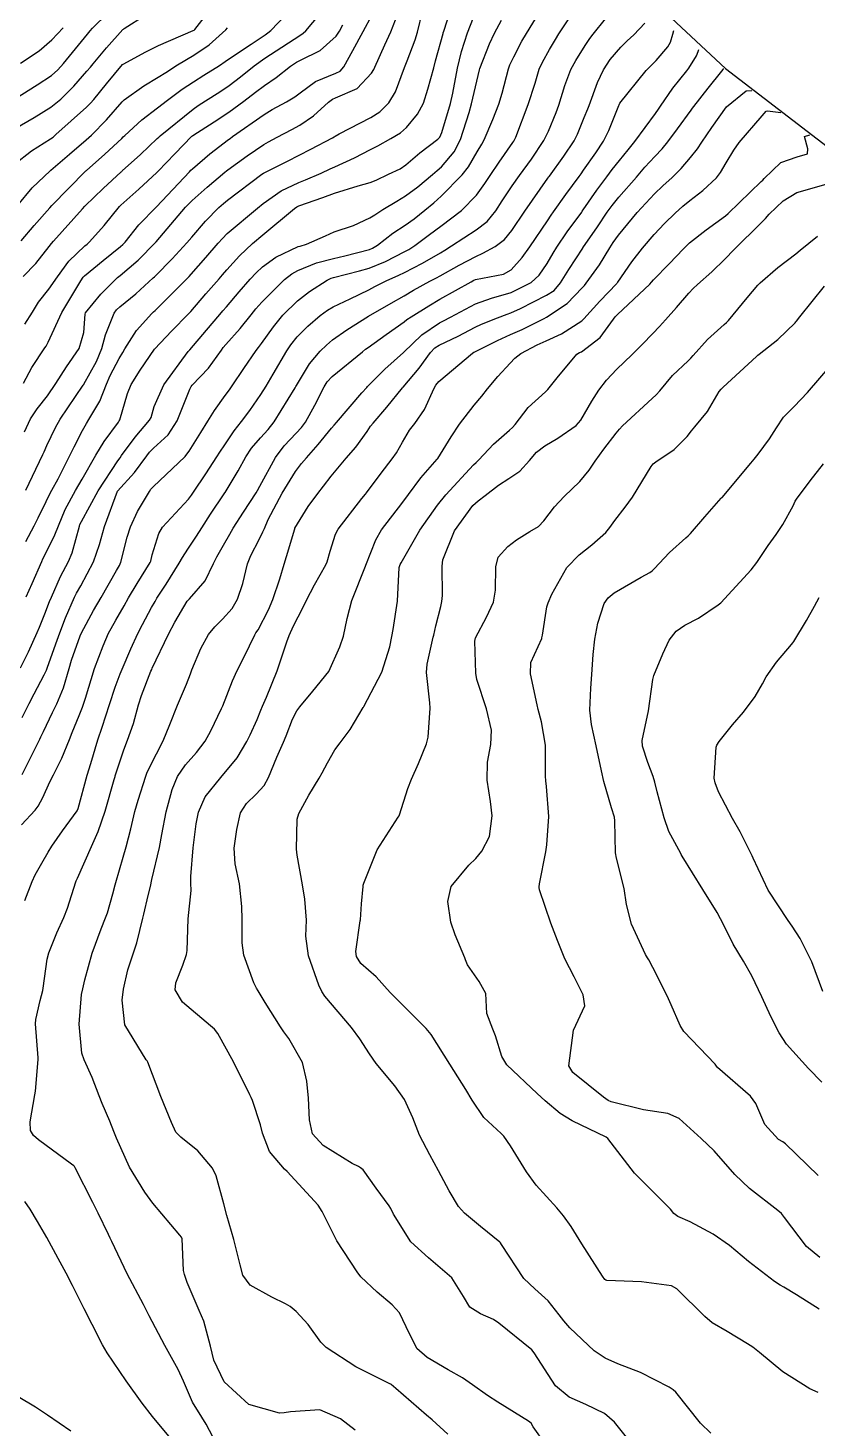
# Model space of a CAD drawing. Header units: metres. Extents: x 298520 to 308411, y 7433745 to 7450750.
# Drawn here: x 299963.8 to 300008.2, y 7449601.4 to 7449680.1 of the extents above; entities that cross this region are included whole.
import ezdxf

# ---------------------------------------------------------------- set-up
doc = ezdxf.new("R2010")
doc.units = ezdxf.units.M
doc.header["$LTSCALE"] = 10
for name, color, linetype in [('Area', 45, 'Continuous'), ('Curvas de Nivel 1m', 11, 'Continuous'), ('Curvas de Nivel 5m', 15, 'Continuous')]:
    doc.layers.add(name, color=color, linetype=linetype)

msp = doc.modelspace()

# ---------------------------------------------------------------- linework, layer by layer
at = {"layer": 'Area'}
msp.add_polyline3d([(299925.974, 7449725.657, 736.441), (299939.262, 7449718.545, 741.741), (299952.55, 7449712.565, 744.901), (299964.008, 7449706.735, 734.761), (299972.554, 7449702.674, 735.983), (299975.006, 7449700.899, 735.204), (299987.415, 7449691.889, 755.075), (299992.808, 7449687.361, 762.176), (300003.035, 7449677.791, 767.926), (300012.792, 7449670.324, 768.555)], dxfattribs=at)
at = {"layer": 'Curvas de Nivel 1m', "flags": 128}
for points, elevation in [([(299963.696, 7449651.215), (299964.156, 7449652.097), (299964.385, 7449652.537), (299964.836, 7449653.448), (299965.045, 7449653.884), (299965.147, 7449654.087), (299965.504, 7449654.735), (299966.179, 7449656.07), (299966.407, 7449656.53), (299966.884, 7449657.455), (299967.099, 7449657.849), (299967.238, 7449658.057), (299967.857, 7449659.097), (299968.226, 7449660.047), (299968.43, 7449660.535), (299968.935, 7449661.499), (299969.137, 7449661.841), (299969.261, 7449662.037), (299969.91, 7449663.069), (299970.768, 7449664.022), (299970.872, 7449664.113), (299970.965, 7449664.199), (299972.755, 7449665.993), (299972.868, 7449666.109), (299972.987, 7449666.238), (299973.809, 7449667.174), (299974.498, 7449667.975), (299974.741, 7449668.248), (299975.018, 7449668.516), (299976.713, 7449669.945), (299977.036, 7449670.207), (299978.057, 7449670.916), (299979.048, 7449671.393), (299979.426, 7449671.54), (299980.289, 7449671.908), (299980.803, 7449672.156), (299981.059, 7449672.275), (299982.171, 7449672.779), (299983.073, 7449673.236), (299983.486, 7449673.456), (299984.224, 7449673.859), (299984.751, 7449674.189), (299985.089, 7449674.479), (299985.716, 7449675.225), (299986.048, 7449675.841), (299986.305, 7449676.644), (299986.627, 7449677.835), (299986.735, 7449678.228), (299987.152, 7449679.774), (299987.162, 7449679.82), (299987.171, 7449679.848), (299987.818, 7449681.82)], 752), ([(299963.058, 7449672.416), (299964.005, 7449673.165), (299965.079, 7449673.845), (299965.222, 7449673.946), (299965.381, 7449674.086), (299967.099, 7449675.622), (299967.317, 7449675.841), (299967.508, 7449676.056), (299968.231, 7449676.934), (299969.133, 7449678.018), (299969.165, 7449678.04), (299970.431, 7449678.736), (299971.144, 7449679.1), (299973.091, 7449679.93), (299973.153, 7449679.96), (299973.17, 7449679.972), (299973.188, 7449679.99), (299974.056, 7449681.089)], 744), ([(299963.694, 7449654.101), (299964.067, 7449654.882), (299964.64, 7449656.092), (299964.713, 7449656.244), (299964.87, 7449656.595), (299965.355, 7449657.614), (299965.619, 7449658.079), (299966.912, 7449659.987), (299966.941, 7449660.032), (299966.955, 7449660.06), (299967.666, 7449661.319), (299967.954, 7449662.05), (299968.168, 7449662.83), (299968.65, 7449664.043), (299968.78, 7449664.226), (299968.967, 7449664.399), (299969.868, 7449665.137), (299970.852, 7449666.021), (299970.919, 7449666.086), (299970.985, 7449666.147), (299971.915, 7449667.09), (299972.739, 7449667.994), (299973.016, 7449668.322), (299973.791, 7449669.216), (299974.548, 7449669.975), (299974.804, 7449670.204), (299975.037, 7449670.388), (299976.969, 7449671.858), (299977.053, 7449671.922), (299977.084, 7449671.94), (299978.4, 7449672.59), (299979.068, 7449672.927), (299979.724, 7449673.262), (299980.927, 7449673.902), (299981.022, 7449673.962), (299981.084, 7449674.002), (299981.31, 7449674.121), (299983.095, 7449675.04), (299983.597, 7449675.366), (299984.098, 7449675.86), (299984.475, 7449676.494), (299984.982, 7449677.851), (299985.02, 7449677.956), (299985.129, 7449678.226), (299985.576, 7449679.416), (299985.707, 7449679.844), (299986, 7449681.006)], 751), ([(299963.71, 7449648.101), (299964.036, 7449648.842), (299964.582, 7449650.092), (299964.65, 7449650.236), (299964.799, 7449650.513), (299965.322, 7449651.578), (299965.519, 7449652.083), (299965.909, 7449653.003), (299966.482, 7449654.074), (299966.849, 7449654.704), (299967.622, 7449656.052), (299968.093, 7449656.829), (299968.891, 7449657.917), (299968.946, 7449657.985), (299968.976, 7449658.039), (299969.413, 7449659.529), (299969.619, 7449660.033), (299970.117, 7449660.837), (299970.933, 7449662.02), (299971.905, 7449663.05), (299972.818, 7449663.992), (299972.964, 7449664.146), (299973.821, 7449665.135), (299974.554, 7449665.974), (299974.756, 7449666.203), (299974.991, 7449666.476), (299975.705, 7449667.26), (299976.442, 7449667.956), (299977.018, 7449668.452), (299978.789, 7449669.922), (299978.929, 7449670.026), (299979.034, 7449670.073), (299980.399, 7449670.547), (299981.042, 7449670.781), (299982.372, 7449671.206), (299983.048, 7449671.394), (299983.387, 7449671.53), (299984.09, 7449671.86), (299984.744, 7449672.167), (299985.061, 7449672.386), (299985.856, 7449673.057), (299986.867, 7449673.832), (299986.973, 7449673.943), (299987.087, 7449674.208), (299987.565, 7449675.823), (299987.705, 7449676.418), (299987.973, 7449677.817), (299988.191, 7449678.76), (299988.523, 7449679.809), (299989.169, 7449681.439)], 753), ([(299963.086, 7449674.419), (299964.156, 7449675.036), (299965.098, 7449675.632), (299965.652, 7449676.082), (299966.384, 7449676.801), (299967.127, 7449677.643), (299967.316, 7449677.872), (299967.468, 7449678.057), (299968.232, 7449678.959), (299969.152, 7449679.989), (299969.178, 7449680.014), (299969.228, 7449680.039), (299970.396, 7449680.792)], 743), ([(299963.103, 7449676.11), (299964.33, 7449676.882), (299965.123, 7449677.41), (299965.486, 7449677.726), (299965.798, 7449678.08), (299967.15, 7449679.725), (299967.302, 7449679.908), (299967.443, 7449680.057), (299968.298, 7449680.912)], 742), ([(299963.382, 7449644.103), (299963.83, 7449645.001), (299964.318, 7449646.094), (299964.449, 7449646.392), (299964.759, 7449647.147), (299965.026, 7449647.831), (299965.129, 7449648.086), (299965.629, 7449649.237), (299966.081, 7449650.077), (299966.299, 7449650.576), (299966.701, 7449652.071), (299966.733, 7449652.161), (299966.826, 7449652.339), (299967.765, 7449654.056), (299968.86, 7449655.751), (299968.986, 7449655.915), (299969.077, 7449656.038), (299969.837, 7449657.072), (299970.642, 7449658.023), (299970.735, 7449658.181), (299970.901, 7449658.79), (299971.454, 7449660.012), (299972.825, 7449661.884), (299972.914, 7449661.99), (299973.844, 7449663.087), (299974.595, 7449663.974), (299974.765, 7449664.172), (299974.967, 7449664.405), (299975.693, 7449665.245), (299976.312, 7449665.957), (299976.635, 7449666.307), (299976.993, 7449666.648), (299977.753, 7449667.188), (299979.011, 7449667.789), (299979.113, 7449667.818), (299979.466, 7449667.915), (299980.539, 7449668.384), (299981.02, 7449668.607), (299982.114, 7449668.974), (299983.028, 7449669.395), (299983.321, 7449669.577), (299983.766, 7449669.863), (299984.558, 7449670.334), (299985.041, 7449670.636), (299985.737, 7449671.152), (299986.554, 7449671.835), (299986.826, 7449672.063), (299987.06, 7449672.279), (299987.774, 7449673.118), (299988.136, 7449673.814), (299988.622, 7449675.331), (299988.748, 7449675.805), (299989.119, 7449677.405), (299989.2, 7449677.721), (299989.225, 7449677.799), (299989.756, 7449679.181), (299990.042, 7449679.791), (299990.433, 7449680.515)], 754), ([(299963.422, 7449668.106), (299964.148, 7449668.972), (299965.032, 7449669.965), (299965.152, 7449670.088), (299967.053, 7449672.02), (299967.072, 7449672.04), (299967.095, 7449672.06), (299968.139, 7449672.978), (299969.08, 7449673.865), (299969.169, 7449673.951), (299969.261, 7449674.038), (299970.211, 7449674.91), (299971.099, 7449675.589), (299971.663, 7449676.012), (299972.482, 7449676.63), (299973.119, 7449677.056), (299973.693, 7449677.416), (299974.583, 7449677.975), (299974.906, 7449678.201), (299975.137, 7449678.362), (299976.368, 7449679.175), (299977.151, 7449679.699), (299977.294, 7449679.796), (299977.47, 7449679.937), (299978.289, 7449680.802)], 746), ([(299963.436, 7449635.286), (299964.214, 7449636.094), (299964.39, 7449636.337), (299964.64, 7449636.82), (299965.042, 7449637.693), (299965.24, 7449638.084), (299965.718, 7449639.023), (299966.14, 7449640.075), (299966.291, 7449640.462), (299966.693, 7449641.424), (299966.875, 7449641.893), (299966.937, 7449642.066), (299967.036, 7449642.395), (299967.549, 7449644.058), (299968.035, 7449645.35), (299968.344, 7449646.046), (299968.479, 7449646.312), (299968.754, 7449646.788), (299969.217, 7449647.584), (299969.469, 7449648.033), (299969.956, 7449648.854), (299970.68, 7449650.021), (299970.714, 7449650.101), (299970.799, 7449650.449), (299971.171, 7449651.661), (299971.38, 7449652.012), (299972.839, 7449653.593), (299973.012, 7449653.818), (299973.125, 7449653.987), (299973.814, 7449655.02), (299974.436, 7449655.974), (299974.607, 7449656.232), (299974.873, 7449656.643), (299975.414, 7449657.436), (299975.824, 7449657.961), (299976.288, 7449658.568), (299976.908, 7449659.471), (299977.208, 7449659.946), (299977.598, 7449660.618), (299978.362, 7449661.929), (299978.594, 7449662.27), (299978.945, 7449662.704), (299979.547, 7449663.322), (299980.243, 7449663.907), (299980.659, 7449664.21), (299980.968, 7449664.393), (299981.934, 7449664.847), (299982.978, 7449665.362), (299983.307, 7449665.539), (299983.959, 7449665.86), (299984.665, 7449666.176), (299984.99, 7449666.325), (299985.988, 7449666.85), (299987.007, 7449667.435), (299987.254, 7449667.581), (299987.637, 7449667.821), (299989.022, 7449668.725), (299989.63, 7449669.191), (299990.112, 7449669.789), (299990.471, 7449670.353), (299991.047, 7449671.21), (299991.444, 7449671.774), (299992.123, 7449672.708), (299992.826, 7449673.754), (299993.088, 7449674.268), (299993.514, 7449675.331), (299993.661, 7449675.744), (299994.01, 7449676.845), (299994.344, 7449677.738), (299994.615, 7449678.251), (299995.143, 7449679.094), (299995.4, 7449679.476), (299995.588, 7449679.726), (299996.282, 7449680.599)], 757), ([(299963.478, 7449638.102), (299963.868, 7449638.891), (299964.467, 7449640.092), (299964.537, 7449640.229), (299964.679, 7449640.527), (299965.196, 7449641.585), (299965.431, 7449642.083), (299965.802, 7449642.989), (299966.129, 7449644.076), (299966.265, 7449644.537), (299966.741, 7449645.907), (299966.814, 7449646.069), (299967.5, 7449647.32), (299967.917, 7449648.053), (299968.788, 7449649.571), (299968.964, 7449649.866), (299969.039, 7449650.038), (299969.395, 7449651.453), (299969.574, 7449652.032), (299969.972, 7449652.888), (299970.635, 7449654.022), (299970.722, 7449654.143), (299970.846, 7449654.284), (299972.641, 7449655.993), (299972.747, 7449656.109), (299972.867, 7449656.277), (299973.526, 7449657.341), (299973.919, 7449657.98), (299974.294, 7449658.581), (299974.907, 7449659.421), (299975.141, 7449659.737), (299975.299, 7449659.966), (299975.945, 7449660.937), (299976.651, 7449661.953), (299976.775, 7449662.112), (299976.939, 7449662.334), (299977.612, 7449663.281), (299978.149, 7449663.932), (299978.971, 7449664.737), (299979.635, 7449665.254), (299980.635, 7449665.903), (299980.869, 7449666.017), (299980.985, 7449666.054), (299982.448, 7449666.421), (299982.994, 7449666.58), (299983.907, 7449666.953), (299985.008, 7449667.513), (299985.226, 7449667.632), (299985.562, 7449667.845), (299986.396, 7449668.46), (299987.024, 7449668.927), (299988.193, 7449669.813), (299989.042, 7449670.674), (299989.51, 7449671.333), (299989.807, 7449671.792), (299990.312, 7449672.54), (299991.081, 7449673.634), (299991.141, 7449673.72), (299991.178, 7449673.779), (299991.25, 7449673.943), (299991.948, 7449675.767), (299992.325, 7449676.972), (299992.565, 7449677.758), (299992.738, 7449678.147), (299993.14, 7449678.864), (299993.468, 7449679.427), (299993.665, 7449679.745), (299994.257, 7449680.644)], 756), ([(299963.534, 7449666.104), (299964.256, 7449666.835), (299965.009, 7449667.796), (299965.134, 7449667.965), (299965.239, 7449668.087), (299966.878, 7449669.908), (299967.014, 7449670.06), (299967.033, 7449670.08), (299968.043, 7449671.05), (299969.052, 7449671.983), (299969.082, 7449672.01), (299969.114, 7449672.039), (299970.128, 7449672.968), (299971.08, 7449673.856), (299971.164, 7449673.936), (299971.25, 7449674.017), (299973.098, 7449675.515), (299973.374, 7449675.713), (299973.8, 7449675.983), (299974.597, 7449676.489), (299975.116, 7449676.836), (299975.758, 7449677.326), (299976.526, 7449677.949), (299977.137, 7449678.383), (299978.082, 7449678.992), (299979.151, 7449679.696), (299979.284, 7449679.786), (299979.436, 7449679.917), (299980.227, 7449680.844)], 747), ([(299963.566, 7449660.103), (299964.033, 7449660.993), (299964.764, 7449662.092), (299964.838, 7449662.197), (299964.946, 7449662.404), (299965.722, 7449664.079), (299966.783, 7449665.865), (299966.908, 7449666.061), (299966.942, 7449666.102), (299966.984, 7449666.148), (299968.038, 7449667.009), (299969.009, 7449667.783), (299969.149, 7449667.9), (299969.268, 7449668.037), (299970.043, 7449669.009), (299971.033, 7449670.02), (299972.897, 7449671.992), (299972.972, 7449672.074), (299973.055, 7449672.153), (299974.041, 7449673.007), (299975.08, 7449673.802), (299975.178, 7449673.872), (299975.312, 7449673.967), (299977.096, 7449675.205), (299977.548, 7449675.486), (299978.356, 7449675.927), (299978.821, 7449676.21), (299979.111, 7449676.439), (299979.971, 7449677.06), (299981.127, 7449677.533), (299981.374, 7449677.651), (299981.575, 7449677.893), (299982.07, 7449678.814), (299982.663, 7449679.877), (299983.162, 7449680.813)], 749), ([(299963.636, 7449631.03), (299964.043, 7449632.095), (299964.205, 7449632.476), (299964.593, 7449633.117), (299964.953, 7449633.733), (299965.157, 7449634.084), (299965.746, 7449634.949), (299966.583, 7449636.07), (299966.6, 7449636.104), (299966.634, 7449636.203), (299967.145, 7449638.063), (299967.335, 7449638.735), (299967.74, 7449640.054), (299967.974, 7449640.76), (299968.387, 7449642.045), (299968.713, 7449643.011), (299968.996, 7449643.761), (299969.106, 7449644.036), (299969.588, 7449645.177), (299969.978, 7449646.028), (299970.241, 7449646.534), (299970.765, 7449647.5), (299970.953, 7449647.835), (299971.065, 7449648.016), (299971.576, 7449648.803), (299972.315, 7449649.997), (299972.492, 7449650.3), (299972.805, 7449650.779), (299973.29, 7449651.511), (299973.584, 7449651.982), (299974.071, 7449652.737), (299974.842, 7449653.891), (299974.874, 7449653.938), (299974.894, 7449653.969), (299975.638, 7449655.179), (299976.062, 7449655.958), (299976.378, 7449656.447), (299976.879, 7449657.03), (299977.319, 7449657.511), (299977.649, 7449657.939), (299978.836, 7449659.845), (299978.879, 7449659.921), (299978.913, 7449659.978), (299979.651, 7449661.187), (299980.237, 7449661.907), (299980.589, 7449662.253), (299980.943, 7449662.55), (299981.737, 7449663.103), (299982.963, 7449663.87), (299984.228, 7449664.6), (299984.975, 7449665.026), (299985.493, 7449665.33), (299986.406, 7449665.836), (299986.782, 7449666.036), (299986.988, 7449666.145), (299988.062, 7449666.749), (299989.004, 7449667.236), (299989.387, 7449667.416), (299990.075, 7449667.789), (299990.607, 7449668.194), (299991.022, 7449668.688), (299991.743, 7449669.769), (299993.052, 7449671.629), (299993.1, 7449671.702), (299993.138, 7449671.749), (299993.94, 7449672.871), (299994.521, 7449673.736), (299994.711, 7449674.109), (299995.096, 7449675.052), (299995.293, 7449675.536), (299995.363, 7449675.727), (299995.835, 7449677.004), (299996.172, 7449677.72), (299996.551, 7449678.297), (299997.142, 7449679.005), (299997.5, 7449679.352), (299997.889, 7449679.699), (299998.495, 7449680.355)], 758), ([(299963.638, 7449663.421), (299964.054, 7449664.099), (299964.399, 7449664.666), (299964.976, 7449665.389), (299965.465, 7449666.083), (299966.108, 7449666.961), (299967.009, 7449667.827), (299967.14, 7449667.93), (299967.275, 7449668.057), (299968.092, 7449668.98), (299968.958, 7449670.041), (299968.995, 7449670.078), (299969.034, 7449670.115), (299970.052, 7449671.021), (299971.052, 7449671.949), (299971.126, 7449672.019), (299972.07, 7449673.002), (299973.032, 7449673.991), (299973.083, 7449674.029), (299974.274, 7449674.795), (299975.097, 7449675.341), (299975.957, 7449675.957), (299976.597, 7449676.461), (299977.117, 7449676.846), (299977.758, 7449677.299), (299978.575, 7449677.926), (299978.902, 7449678.156), (299979.136, 7449678.276), (299980.238, 7449678.813), (299981.15, 7449679.624), (299981.333, 7449679.897), (299981.521, 7449680.259)], 748), ([(299963.396, 7449678.107), (299964.446, 7449678.791), (299965.146, 7449679.402), (299965.783, 7449680.081)], 741), ([(299974.212, 7449600.866), (299973.835, 7449601.592), (299973.595, 7449601.979), (299973.07, 7449602.826), (299972.548, 7449603.995), (299972.253, 7449604.654), (299971.506, 7449606.008), (299970.622, 7449607.684), (299970.45, 7449608.018), (299970.297, 7449608.308), (299969.389, 7449610.029), (299968.522, 7449611.857), (299968.438, 7449612.039), (299968.345, 7449612.245), (299967.756, 7449613.448), (299967.452, 7449614.054), (299966.461, 7449616), (299966.422, 7449616.07), (299966.412, 7449616.089), (299966.393, 7449616.109), (299966.265, 7449616.201), (299964.408, 7449617.573), (299964.128, 7449617.812), (299963.958, 7449618.095), (299963.939, 7449618.573), (299964.198, 7449620.092), (299964.226, 7449620.302), (299964.382, 7449622.091), (299964.378, 7449622.177), (299964.224, 7449624.093), (299964.244, 7449624.335), (299964.503, 7449625.404), (299964.643, 7449625.957), (299964.665, 7449626.088), (299964.897, 7449627.719), (299964.984, 7449628.085), (299965.428, 7449629.198), (299965.828, 7449630.077), (299966.034, 7449630.602), (299966.495, 7449632.071), (299966.518, 7449632.136), (299966.585, 7449632.278), (299967.386, 7449634.058), (299967.762, 7449634.907), (299968.148, 7449636.047), (299968.651, 7449637.818), (299968.705, 7449637.987), (299968.72, 7449638.039), (299969.204, 7449639.498), (299969.409, 7449640.033), (299969.735, 7449640.981), (299970.022, 7449642.027), (299970.187, 7449642.546), (299970.722, 7449643.922), (299970.766, 7449644.019), (299970.792, 7449644.088), (299971.716, 7449646.005), (299972.077, 7449646.676), (299972.771, 7449647.844), (299972.835, 7449647.927), (299972.899, 7449647.989), (299973.766, 7449648.997), (299974.247, 7449649.975), (299974.424, 7449650.349), (299974.808, 7449651.009), (299975.158, 7449651.626), (299975.357, 7449651.965), (299975.932, 7449652.859), (299976.648, 7449653.952), (299976.722, 7449654.074), (299976.847, 7449654.325), (299977.731, 7449655.937), (299978.216, 7449656.587), (299978.883, 7449657.292), (299979.188, 7449657.618), (299979.408, 7449657.915), (299979.942, 7449658.87), (299980.462, 7449659.905), (299980.636, 7449660.182), (299980.919, 7449660.483), (299982.614, 7449661.875), (299982.796, 7449662.011), (299982.936, 7449662.107), (299983.963, 7449662.844), (299984.959, 7449663.558), (299985.125, 7449663.684), (299985.358, 7449663.846), (299986.346, 7449664.459), (299986.973, 7449664.825), (299988.733, 7449665.804), (299988.891, 7449665.894), (299988.985, 7449665.927), (299990.544, 7449666.23), (299990.993, 7449666.473), (299991.607, 7449667.167), (299992.033, 7449667.765), (299993.028, 7449669.243), (299993.233, 7449669.546), (299993.373, 7449669.747), (299994.059, 7449670.724), (299994.812, 7449671.732), (299994.916, 7449671.87), (299995.058, 7449672.076), (299995.74, 7449673.056), (299996.18, 7449673.719), (299996.484, 7449674.321), (299997.035, 7449675.711), (299997.054, 7449675.76), (299997.104, 7449675.845), (299998.58, 7449677.688), (299998.851, 7449677.961), (299999.131, 7449678.241), (299999.793, 7449679.024), (299999.937, 7449679.277), (300000.078, 7449679.723), (300000.133, 7449679.94)], 759), ([(299987.427, 7449601.03), (299986.533, 7449601.827), (299986.226, 7449602.093), (299984.499, 7449603.589), (299984.243, 7449603.814), (299984.217, 7449603.825), (299984.167, 7449603.851), (299982.257, 7449604.799), (299980.583, 7449605.897), (299980.276, 7449606.202), (299979.558, 7449607.184), (299978.898, 7449607.921), (299978.56, 7449608.191), (299978.297, 7449608.346), (299977.515, 7449608.724), (299976.307, 7449609.396), (299975.896, 7449609.954), (299975.734, 7449610.544), (299975.383, 7449611.96), (299974.997, 7449613.323), (299974.83, 7449613.965), (299974.387, 7449615.546), (299974.186, 7449615.973), (299973.365, 7449616.948), (299972.41, 7449617.716), (299972.133, 7449618.003), (299971.881, 7449618.542), (299971.284, 7449620.011), (299970.541, 7449621.94), (299970.504, 7449622.02), (299970.463, 7449622.076), (299969.247, 7449624.032), (299969.112, 7449625.426), (299969.188, 7449626.033), (299969.426, 7449627.129), (299969.731, 7449628.028), (299969.923, 7449628.642), (299970.269, 7449630.023), (299970.323, 7449630.256), (299970.572, 7449631.308), (299970.711, 7449631.888), (299970.738, 7449632.018), (299970.773, 7449632.205), (299971.214, 7449634.011), (299971.345, 7449634.743), (299971.576, 7449636.006), (299971.913, 7449637.268), (299972.209, 7449637.997), (299972.66, 7449638.661), (299973.296, 7449639.354), (299973.773, 7449639.979), (299974.088, 7449640.57), (299974.701, 7449641.817), (299974.75, 7449641.922), (299974.771, 7449641.969), (299975.305, 7449643.376), (299975.572, 7449643.962), (299975.961, 7449644.728), (299976.56, 7449645.952), (299976.632, 7449646.064), (299976.747, 7449646.244), (299977.337, 7449647.369), (299977.576, 7449647.938), (299977.965, 7449649.113), (299978.216, 7449649.929), (299978.355, 7449650.371), (299978.809, 7449651.92), (299978.823, 7449651.958), (299979.567, 7449653.181), (299980.103, 7449653.907), (299980.434, 7449654.317), (299980.853, 7449654.876), (299981.706, 7449655.887), (299982.249, 7449656.502), (299982.886, 7449657.39), (299983.075, 7449657.684), (299983.218, 7449657.867), (299983.999, 7449658.762), (299984.876, 7449659.85), (299984.893, 7449659.871), (299984.913, 7449659.891), (299985.808, 7449660.957), (299986.446, 7449661.835), (299986.682, 7449662.087), (299986.939, 7449662.249), (299988.011, 7449662.75), (299988.955, 7449663.254), (299989.321, 7449663.433), (299990.207, 7449663.788), (299990.765, 7449663.982), (299990.966, 7449664.056), (299991.506, 7449664.31), (299992.976, 7449665.048), (299993.398, 7449665.327), (299993.76, 7449665.742), (299994.236, 7449666.496), (299995.013, 7449667.706), (299995.021, 7449667.722), (299995.845, 7449668.901), (299996.391, 7449669.716), (299996.656, 7449670.094), (299997.042, 7449670.574), (299998.03, 7449671.695), (299998.507, 7449672.243), (299999.071, 7449672.859), (299999.473, 7449673.28), (299999.796, 7449673.673), (300000.343, 7449674.415), (300001.101, 7449675.448), (300001.189, 7449675.572), (300001.255, 7449675.658), (300002.065, 7449676.699), (300002.836, 7449677.643), (300002.912, 7449677.748), (300002.922, 7449677.778), (300002.923, 7449677.79)], 761), ([(299992.922, 7449600.464), (299992.22, 7449601.444), (299992.1, 7449601.639), (299991.963, 7449601.763), (299990.233, 7449602.816), (299989.644, 7449603.196), (299988.808, 7449603.802), (299988.249, 7449604.185), (299987.435, 7449604.639), (299986.265, 7449605.327), (299985.685, 7449605.836), (299985.079, 7449607.048), (299984.7, 7449607.846), (299984.297, 7449608.302), (299983.442, 7449609.001), (299982.53, 7449609.877), (299982.317, 7449610.144), (299981.188, 7449611.892), (299980.359, 7449613.549), (299980.132, 7449613.902), (299978.391, 7449615.782), (299978.245, 7449615.922), (299977.387, 7449616.919), (299976.995, 7449617.941), (299976.893, 7449618.418), (299976.431, 7449619.78), (299976.356, 7449619.951), (299976.281, 7449620.106), (299975.371, 7449621.961), (299974.479, 7449623.552), (299974.294, 7449623.786), (299974.065, 7449623.976), (299972.503, 7449625.313), (299972.096, 7449626.004), (299972.125, 7449626.396), (299972.527, 7449627.382), (299972.726, 7449627.997), (299972.757, 7449628.218), (299972.82, 7449629.996), (299972.984, 7449631.587), (299972.975, 7449631.994), (299972.965, 7449632.373), (299973.102, 7449633.985), (299973.265, 7449635.335), (299973.39, 7449635.982), (299973.771, 7449636.844), (299974.653, 7449637.945), (299975.572, 7449639.053), (299976.122, 7449639.956), (299976.299, 7449640.333), (299976.692, 7449641.202), (299976.913, 7449641.734), (299977, 7449641.946), (299977.229, 7449642.463), (299977.826, 7449643.933), (299978.373, 7449645.559), (299978.507, 7449645.924), (299978.574, 7449646.094), (299978.752, 7449646.5), (299979.239, 7449647.442), (299979.469, 7449647.913), (299979.922, 7449648.769), (299980.555, 7449649.902), (299980.627, 7449650.07), (299980.804, 7449650.657), (299981.096, 7449651.618), (299981.245, 7449651.894), (299982.589, 7449653.622), (299982.787, 7449653.871), (299982.844, 7449653.944), (299983.675, 7449655.041), (299984.297, 7449655.856), (299984.527, 7449656.194), (299984.877, 7449656.786), (299985.275, 7449657.458), (299985.565, 7449657.843), (299986.107, 7449658.632), (299986.646, 7449659.833), (299986.742, 7449660.004), (299986.917, 7449660.204), (299988.817, 7449661.802), (299988.889, 7449661.846), (299988.934, 7449661.866), (299990.217, 7449662.514), (299990.949, 7449662.836), (299991.6, 7449663.126), (299992.845, 7449663.752), (299992.964, 7449663.813), (299994.126, 7449664.584), (299994.98, 7449665.462), (299995.105, 7449665.605), (299995.209, 7449665.728), (299995.953, 7449666.766), (299996.532, 7449667.715), (299996.716, 7449668.013), (299997.02, 7449668.429), (299998.068, 7449669.694), (299999.044, 7449670.752), (299999.519, 7449671.205), (300000.036, 7449671.67), (300000.547, 7449672.179), (300001.07, 7449672.792), (300001.454, 7449673.279), (300001.702, 7449673.654), (300002.263, 7449674.476), (300003.103, 7449675.64), (300004.195, 7449676.541), (300004.523, 7449676.57)], 762), ([(299998.196, 7449599.927), (299996.799, 7449601.704), (299996.228, 7449602.176), (299995.192, 7449602.686), (299994.237, 7449603.109), (299993.474, 7449603.748), (299992.27, 7449605.594), (299992.14, 7449605.761), (299990.288, 7449607.269), (299989.981, 7449607.476), (299989.26, 7449607.795), (299988.663, 7449608.171), (299988.302, 7449608.762), (299987.654, 7449609.817), (299986.33, 7449610.942), (299985.346, 7449611.84), (299984.358, 7449613.397), (299984.21, 7449613.701), (299984.116, 7449613.854), (299983.39, 7449614.853), (299982.657, 7449615.876), (299982.515, 7449615.999), (299982.395, 7449616.062), (299982.037, 7449616.244), (299980.406, 7449617.256), (299979.817, 7449617.906), (299979.634, 7449618.694), (299979.58, 7449619.909), (299979.492, 7449620.865), (299979.24, 7449621.912), (299978.476, 7449623.269), (299978.204, 7449623.648), (299978.02, 7449623.927), (299977.148, 7449625.295), (299976.746, 7449625.946), (299976.662, 7449626.095), (299976.517, 7449626.404), (299975.946, 7449627.956), (299975.85, 7449628.647), (299975.848, 7449629.957), (299975.841, 7449630.68), (299975.711, 7449631.959), (299975.465, 7449633.09), (299975.401, 7449633.962), (299975.557, 7449635.017), (299975.767, 7449635.959), (299976.101, 7449636.485), (299976.639, 7449636.998), (299977.094, 7449637.495), (299977.33, 7449637.94), (299977.81, 7449639.079), (299978.187, 7449639.927), (299978.327, 7449640.276), (299978.692, 7449641.212), (299978.933, 7449641.684), (299979.1, 7449641.916), (299979.827, 7449642.793), (299980.723, 7449643.9), (299981.341, 7449645.29), (299981.546, 7449645.892), (299981.769, 7449646.879), (299982.026, 7449647.887), (299982.792, 7449649.822), (299982.811, 7449649.87), (299983.37, 7449651.309), (299983.69, 7449651.861), (299984.838, 7449653.339), (299985.21, 7449653.846), (299985.902, 7449654.79), (299986.831, 7449655.83), (299986.847, 7449655.847), (299986.864, 7449655.878), (299987.602, 7449657.1), (299988.081, 7449657.812), (299988.904, 7449658.866), (299989.329, 7449659.375), (299989.661, 7449659.793), (299990.23, 7449660.477), (299990.927, 7449661.235), (299991.189, 7449661.519), (299991.518, 7449661.774), (299992.439, 7449662.266), (299992.944, 7449662.483), (299993.811, 7449662.881), (299994.961, 7449663.616), (299995.02, 7449663.671), (299995.078, 7449663.729), (299995.977, 7449664.716), (299996.928, 7449665.711), (299996.953, 7449665.741), (299996.984, 7449665.792), (299997.772, 7449666.928), (299998.361, 7449667.69), (299999.021, 7449668.458), (299999.613, 7449669.088), (300000.216, 7449669.668), (300000.644, 7449670.057), (300001.04, 7449670.377), (300001.758, 7449670.941), (300002.529, 7449671.645), (300002.757, 7449671.944), (300003.066, 7449672.488), (300003.5, 7449673.21), (300003.809, 7449673.629), (300005.098, 7449675.139), (300005.316, 7449675.393), (300005.395, 7449675.41), (300006.143, 7449675.32)], 763), ([(300002.214, 7449601.076), (300001.629, 7449601.646), (300000.24, 7449603.381), (300000.099, 7449603.52), (299999.866, 7449603.666), (299998.255, 7449604.481), (299996.985, 7449604.98), (299996.267, 7449605.289), (299995.654, 7449605.716), (299994.286, 7449607.007), (299993.948, 7449607.393), (299993.69, 7449607.739), (299993.066, 7449608.513), (299992.307, 7449609.201), (299991.697, 7449609.766), (299990.432, 7449611.688), (299990.375, 7449611.78), (299990.343, 7449611.812), (299989.258, 7449612.702), (299988.359, 7449613.441), (299988.031, 7449613.813), (299987.492, 7449614.704), (299986.904, 7449615.825), (299986.402, 7449616.727), (299985.833, 7449617.836), (299985.46, 7449618.803), (299984.99, 7449619.844), (299984.444, 7449620.6), (299983.388, 7449621.866), (299983.007, 7449622.411), (299982.477, 7449623.248), (299982.002, 7449623.885), (299980.509, 7449625.645), (299980.331, 7449625.902), (299980.163, 7449626.257), (299979.593, 7449627.909), (299979.444, 7449629.011), (299979.478, 7449629.911), (299979.386, 7449631.097), (299979.239, 7449631.913), (299978.939, 7449633.577), (299978.907, 7449633.917), (299978.948, 7449635.588), (299979.04, 7449635.916), (299979.609, 7449636.94), (299980.177, 7449637.905), (299980.353, 7449638.206), (299980.662, 7449638.768), (299981.072, 7449639.493), (299981.362, 7449639.893), (299981.927, 7449640.644), (299982.669, 7449641.88), (299982.682, 7449641.901), (299982.703, 7449641.931), (299983.703, 7449643.865), (299984.156, 7449645.277), (299984.269, 7449645.857), (299984.348, 7449646.257), (299984.597, 7449647.853), (299984.693, 7449649.752), (299984.715, 7449649.851), (299984.739, 7449649.906), (299984.795, 7449650.008), (299985.47, 7449651.187), (299985.85, 7449651.84), (299986.837, 7449653.256), (299987.303, 7449653.823), (299988.86, 7449655.513), (299989.012, 7449655.648), (299989.173, 7449655.797), (299989.988, 7449656.677), (299990.888, 7449657.461), (299991.058, 7449657.611), (299991.202, 7449657.777), (299991.94, 7449658.733), (299992.912, 7449659.621), (299993.054, 7449659.758), (299993.572, 7449660.403), (299994.673, 7449661.734), (299994.834, 7449661.831), (299994.935, 7449661.879), (299995.985, 7449662.682), (299996.739, 7449663.712), (299996.834, 7449663.842), (299996.966, 7449663.971), (299998.773, 7449665.683), (299998.873, 7449665.794), (299998.987, 7449665.924), (299999.863, 7449666.808), (300000.676, 7449667.663), (300000.841, 7449667.835), (300001.016, 7449667.999), (300001.942, 7449668.732), (300003.032, 7449669.509), (300003.19, 7449669.638), (300005.051, 7449671.454), (300005.133, 7449671.528), (300005.212, 7449671.608), (300006.155, 7449672.511), (300007.071, 7449672.824), (300007.647, 7449673.008), (300007.675, 7449673.284), (300007.486, 7449673.98), (300007.773, 7449674.07)], 764), ([(300008.298, 7449608.047), (300007.033, 7449608.855), (300006.31, 7449609.29), (300006.114, 7449609.396), (300005.789, 7449609.598), (300004.33, 7449610.734), (300003.261, 7449611.631), (300002.349, 7449612.266), (300001.058, 7449612.951), (300000.359, 7449613.252), (300000.133, 7449613.436), (299999.953, 7449613.666), (299998.386, 7449615.232), (299997.913, 7449615.695), (299996.412, 7449617.641), (299996.333, 7449617.711), (299994.422, 7449618.641), (299993.734, 7449619.048), (299992.9, 7449619.753), (299992.439, 7449620.174), (299990.744, 7449621.777), (299990.468, 7449622.246), (299990.107, 7449623.414), (299989.951, 7449623.788), (299989.622, 7449624.667), (299989.565, 7449625.794), (299989.184, 7449626.465), (299988.529, 7449627.413), (299988.413, 7449627.683), (299988.371, 7449627.802), (299987.837, 7449629.102), (299987.587, 7449629.814), (299987.414, 7449630.973), (299987.617, 7449631.814), (299988.595, 7449633.003), (299989.005, 7449633.39), (299989.34, 7449633.793), (299989.773, 7449634.627), (299989.921, 7449635.787), (299989.826, 7449636.597), (299989.638, 7449637.79), (299989.65, 7449638.803), (299989.846, 7449639.788), (299989.88, 7449640.593), (299989.601, 7449641.791), (299989.058, 7449643.458), (299988.988, 7449643.797), (299988.939, 7449645.6), (299988.985, 7449645.798), (299989.595, 7449646.957), (299989.982, 7449647.788), (299990.096, 7449648.47), (299990.113, 7449649.787), (299990.253, 7449650.331), (299990.804, 7449650.917), (299991.286, 7449651.297), (299992.042, 7449651.768), (299992.523, 7449652.057), (299992.822, 7449652.366), (299993.422, 7449653.164), (299993.958, 7449653.743), (299994.851, 7449654.579), (299995.371, 7449655.212), (299995.701, 7449655.722), (299996.187, 7449656.403), (299996.887, 7449657.289), (299997.072, 7449657.525), (299997.242, 7449657.705), (299998.909, 7449659.252), (299999.138, 7449659.45), (299999.344, 7449659.676), (300000.056, 7449660.535), (300000.93, 7449661.371), (300001.083, 7449661.507), (300001.222, 7449661.657), (300002.033, 7449662.563), (300002.959, 7449663.404), (300003.086, 7449663.513), (300003.209, 7449663.636), (300004.262, 7449664.907), (300004.848, 7449665.612), (300004.984, 7449665.754), (300005.98, 7449666.614), (300007.001, 7449667.376), (300007.245, 7449667.586), (300008.212, 7449668.375)], 766), ([(300008.334, 7449610.964), (300007.598, 7449611.577), (300006.359, 7449613.201), (300006.187, 7449613.419), (300005.984, 7449613.596), (300004.381, 7449614.826), (300003.568, 7449615.628), (300002.406, 7449616.943), (300001.676, 7449617.647), (300000.424, 7449618.771), (299999.802, 7449619.044), (299998.429, 7449619.255), (299996.601, 7449619.708), (299996.434, 7449619.789), (299996.173, 7449619.977), (299994.457, 7449621.35), (299994.23, 7449621.733), (299994.483, 7449623.73), (299995.124, 7449625.096), (299995.041, 7449625.725), (299994.518, 7449626.726), (299993.995, 7449627.738), (299993.582, 7449628.784), (299993.212, 7449629.75), (299992.581, 7449631.619), (299992.553, 7449631.76), (299992.557, 7449631.787), (299992.585, 7449631.953), (299992.938, 7449633.755), (299992.997, 7449634.145), (299993.097, 7449635.753), (299992.974, 7449637.429), (299992.924, 7449637.756), (299992.916, 7449638.016), (299992.916, 7449639.756), (299992.693, 7449641.075), (299992.507, 7449641.762), (299992.443, 7449642.025), (299992.08, 7449643.766), (299992.086, 7449644.41), (299992.702, 7449645.76), (299992.711, 7449645.793), (299992.746, 7449645.943), (299992.997, 7449647.529), (299993.062, 7449647.756), (299993.28, 7449648.255), (299994.115, 7449649.74), (299994.8, 7449650.464), (299995.513, 7449651.016), (299996.309, 7449651.715), (299996.542, 7449651.988), (299996.823, 7449652.381), (299997.398, 7449653.138), (299997.808, 7449653.696), (299998.86, 7449655.429), (299998.974, 7449655.566), (299999.125, 7449655.677), (300000.158, 7449656.383), (300000.885, 7449657.104), (300001.125, 7449657.422), (300001.321, 7449657.656), (300002.031, 7449658.52), (300002.69, 7449659.642), (300002.79, 7449659.765), (300002.915, 7449659.882), (300004.785, 7449661.612), (300004.862, 7449661.683), (300004.935, 7449661.739), (300005.986, 7449662.561), (300006.962, 7449663.505), (300007.002, 7449663.549), (300007.028, 7449663.589), (300007.209, 7449663.83), (300008.613, 7449665.566)], 767), ([(300008.258, 7449615.571), (300006.411, 7449617.351), (300006.27, 7449617.451), (300006.022, 7449617.596), (300005.255, 7449618.441), (300004.751, 7449619.615), (300004.439, 7449620.027), (300002.583, 7449621.638), (300002.53, 7449621.706), (300002.465, 7449621.818), (300000.703, 7449623.658), (300000.486, 7449623.999), (299999.99, 7449625.16), (299999.763, 7449625.671), (299998.956, 7449627.254), (299998.729, 7449627.687), (299998.651, 7449627.805), (299998.536, 7449627.985), (299997.749, 7449629.698), (299997.462, 7449630.808), (299997.341, 7449631.702), (299996.91, 7449633.397), (299996.855, 7449633.707), (299996.822, 7449635.506), (299996.791, 7449635.708), (299996.631, 7449636.237), (299996.203, 7449637.715), (299996.063, 7449638.312), (299995.77, 7449639.719), (299995.5, 7449640.912), (299995.408, 7449641.723), (299995.472, 7449642.965), (299995.529, 7449643.722), (299995.593, 7449644.863), (299995.684, 7449645.721), (299995.862, 7449646.613), (299996.223, 7449647.716), (299996.44, 7449648.049), (299996.779, 7449648.316), (299998.297, 7449649.196), (299998.791, 7449649.473), (299998.91, 7449649.56), (299999.023, 7449649.678), (299999.884, 7449650.587), (300000.81, 7449651.418), (300000.941, 7449651.529), (300001.074, 7449651.657), (300001.884, 7449652.593), (300002.798, 7449653.64), (300002.819, 7449653.665), (300002.843, 7449653.689), (300004.459, 7449655.616), (300004.644, 7449655.835), (300004.87, 7449656.11), (300005.509, 7449656.979), (300005.897, 7449657.6), (300006.306, 7449658.189), (300006.905, 7449658.8), (300007.644, 7449659.579), (300008.928, 7449661.07)], 768), ([(300008.452, 7449620.819), (300007.712, 7449621.578), (300006.476, 7449622.945), (300006.048, 7449623.594), (300005.59, 7449624.501), (300005.072, 7449625.604), (300004.521, 7449626.791), (300004.054, 7449627.617), (300003.477, 7449628.561), (300002.943, 7449629.634), (300002.564, 7449630.356), (300001.772, 7449631.648), (300000.602, 7449633.524), (300000.553, 7449633.611), (300000.524, 7449633.661), (299999.853, 7449634.91), (299999.592, 7449635.675), (299999.202, 7449637.125), (299999.064, 7449637.684), (299998.971, 7449638), (299998.664, 7449638.774), (299998.372, 7449639.693), (299998.349, 7449640.022), (299998.703, 7449641.68), (299998.946, 7449643.452), (299999.011, 7449643.677), (299999.52, 7449644.887), (299999.872, 7449645.669), (300000.255, 7449646.16), (300000.756, 7449646.504), (300001.521, 7449646.893), (300002.632, 7449647.641), (300002.709, 7449647.706), (300002.774, 7449647.761), (300004.481, 7449649.615), (300004.797, 7449650.02), (300005.431, 7449650.98), (300005.884, 7449651.599), (300006.263, 7449652.154), (300006.837, 7449653.219), (300006.961, 7449653.469), (300007.035, 7449653.588), (300007.808, 7449654.626), (300008.549, 7449655.573)], 769), ([(299972.206, 7449600.346), (299970.813, 7449602.014), (299970.23, 7449602.765), (299969.322, 7449604.029), (299968.266, 7449605.598), (299968.004, 7449606.044), (299967.411, 7449607.18), (299966.966, 7449608.06), (299966.312, 7449609.374), (299965.956, 7449610.074), (299965.508, 7449610.902), (299964.862, 7449612.085), (299964.352, 7449612.977), (299963.932, 7449613.669), (299963.635, 7449614.101)], 758), ([(299966.214, 7449601.193), (299964.907, 7449602.083), (299964.227, 7449602.536), (299963.257, 7449603.129)], 757)]:
    msp.add_lwpolyline(points, dxfattribs=dict(at, elevation=elevation))
at = {"layer": 'Curvas de Nivel 5m', "flags": 128}
for points, elevation in [([(299963.481, 7449641.312), (299963.873, 7449642.098), (299964.159, 7449642.645), (299964.719, 7449643.703), (299964.845, 7449643.966), (299964.89, 7449644.088), (299965.372, 7449645.448), (299965.596, 7449646.081), (299965.918, 7449646.916), (299966.428, 7449648.073), (299966.541, 7449648.306), (299966.779, 7449648.724), (299967.491, 7449650.06), (299967.827, 7449651.035), (299968.113, 7449652.051), (299968.843, 7449654.04), (299969.807, 7449655.077), (299970.497, 7449656.024), (299970.652, 7449656.236), (299970.869, 7449656.45), (299971.684, 7449657.205), (299972.193, 7449658), (299972.911, 7449659.77), (299972.983, 7449659.919), (299973.04, 7449659.989), (299973.956, 7449660.946), (299974.686, 7449661.972), (299974.791, 7449662.116), (299974.938, 7449662.281), (299975.735, 7449663.179), (299976.354, 7449663.956), (299976.627, 7449664.292), (299976.97, 7449664.665), (299978.239, 7449665.931), (299978.654, 7449666.259), (299978.991, 7449666.448), (299980.04, 7449666.866), (299981.001, 7449667.123), (299981.627, 7449667.267), (299983.009, 7449667.628), (299983.184, 7449667.695), (299983.462, 7449667.866), (299984.337, 7449668.54), (299985.024, 7449668.997), (299985.524, 7449669.349), (299986.135, 7449669.839), (299986.626, 7449670.245), (299987.041, 7449670.62), (299988.224, 7449671.812), (299988.588, 7449672.279), (299989.073, 7449673.12), (299989.329, 7449673.548), (299989.469, 7449673.796), (299989.956, 7449674.93), (299990.287, 7449675.788), (299990.482, 7449676.414), (299990.832, 7449677.783), (299990.91, 7449677.998), (299991.133, 7449678.459), (299991.585, 7449679.335), (299991.837, 7449679.77), (299992.923, 7449681.506)], 755), ([(299963.61, 7449657.375), (299963.958, 7449658.099), (299964.333, 7449658.662), (299964.906, 7449659.393), (299965.37, 7449660.083), (299965.98, 7449661.021), (299966.688, 7449662.064), (299966.952, 7449662.964), (299967.027, 7449663.995), (299967.045, 7449664.059), (299967.906, 7449665.119), (299968.851, 7449666.041), (299968.921, 7449666.103), (299968.985, 7449666.152), (299970, 7449667.028), (299970.977, 7449668.02), (299970.994, 7449668.039), (299971.013, 7449668.062), (299972.661, 7449669.996), (299973.037, 7449670.385), (299973.89, 7449671.136), (299974.885, 7449671.972), (299974.978, 7449672.047), (299975.055, 7449672.108), (299976.129, 7449672.892), (299977.077, 7449673.53), (299977.337, 7449673.68), (299977.826, 7449673.933), (299978.643, 7449674.369), (299979.09, 7449674.616), (299979.871, 7449675.136), (299980.708, 7449675.904), (299980.927, 7449676.08), (299981.107, 7449676.154), (299982.328, 7449676.669), (299983.128, 7449677.53), (299983.251, 7449677.748), (299983.311, 7449677.868), (299983.88, 7449679.124), (299984.214, 7449679.859), (299984.477, 7449680.54)], 750), ([(299963.233, 7449670.108), (299964.05, 7449671.093), (299965.053, 7449672.052), (299965.096, 7449672.089), (299966.149, 7449672.991), (299967.079, 7449673.78), (299967.228, 7449673.911), (299967.383, 7449674.057), (299968.22, 7449674.921), (299969.102, 7449675.932), (299969.156, 7449675.986), (299969.223, 7449676.039), (299970.322, 7449676.82), (299971.122, 7449677.308), (299971.559, 7449677.581), (299972.227, 7449678.004), (299973.138, 7449678.54), (299973.999, 7449679.127), (299974.93, 7449679.972), (299975.036, 7449680.09)], 745), ([(299982.217, 7449601.249), (299981.39, 7449601.888), (299980.228, 7449602.386), (299978.572, 7449602.27), (299978.226, 7449602.213), (299977.953, 7449602.205), (299976.23, 7449602.696), (299974.849, 7449603.964), (299974.261, 7449605.187), (299974.078, 7449605.973), (299973.69, 7449607.382), (299973.434, 7449607.983), (299972.769, 7449609.54), (299972.608, 7449609.996), (299972.562, 7449610.233), (299972.481, 7449611.998), (299972.442, 7449612.097), (299972.345, 7449612.209), (299970.823, 7449614.015), (299970.372, 7449614.62), (299969.52, 7449616.029), (299968.787, 7449617.658), (299968.641, 7449618.038), (299968.419, 7449618.611), (299967.985, 7449619.603), (299967.806, 7449620.049), (299967.428, 7449621.076), (299966.969, 7449622.062), (299966.843, 7449622.441), (299966.684, 7449624.067), (299966.825, 7449625.749), (299966.892, 7449626.064), (299967.015, 7449626.559), (299967.419, 7449628.057), (299967.92, 7449629.423), (299968.176, 7449630.046), (299968.272, 7449630.329), (299968.573, 7449631.391), (299968.711, 7449631.909), (299968.746, 7449632.038), (299969.166, 7449633.465), (299969.332, 7449634.033), (299969.603, 7449635.045), (299969.824, 7449636.028), (299969.998, 7449636.667), (299970.43, 7449638.022), (299970.492, 7449638.185), (299970.658, 7449638.535), (299971.403, 7449640.009), (299971.778, 7449640.912), (299972.223, 7449641.997), (299972.715, 7449643.178), (299972.941, 7449643.768), (299973.026, 7449643.987), (299973.522, 7449645.195), (299973.965, 7449645.978), (299974.322, 7449646.402), (299974.756, 7449646.836), (299975.285, 7449647.444), (299975.598, 7449647.962), (299975.887, 7449648.854), (299976.149, 7449649.956), (299976.334, 7449650.421), (299976.814, 7449651.327), (299977.022, 7449651.745), (299977.109, 7449651.946), (299977.323, 7449652.438), (299978.112, 7449653.931), (299978.855, 7449655.15), (299979.183, 7449655.594), (299979.464, 7449655.914), (299980.13, 7449656.652), (299980.888, 7449657.577), (299981.033, 7449657.755), (299981.156, 7449657.896), (299982.594, 7449659.559), (299982.868, 7449659.871), (299982.913, 7449659.92), (299983.881, 7449660.903), (299984.933, 7449661.831), (299985.961, 7449662.826), (299986.958, 7449663.493), (299987.177, 7449663.609), (299987.567, 7449663.821), (299988.971, 7449664.57), (299989.875, 7449664.889), (299990.977, 7449665.202), (299992.115, 7449665.763), (299992.564, 7449666.182), (299992.999, 7449666.843), (299993.339, 7449667.415), (299993.546, 7449667.745), (299994.141, 7449668.62), (299994.95, 7449669.731), (299994.986, 7449669.777), (299995.034, 7449669.848), (299995.807, 7449670.96), (299996.368, 7449671.717), (299996.661, 7449672.112), (299997.067, 7449672.63), (299997.559, 7449673.219), (299997.945, 7449673.697), (299999.099, 7449675.269), (299999.274, 7449675.505), (299999.388, 7449675.677), (300000.084, 7449676.699), (300000.858, 7449677.663), (300000.976, 7449677.811), (300001.412, 7449678.519), (300001.502, 7449678.748), (300001.533, 7449678.86)], 760), ([(300008.241, 7449603.356), (300007.783, 7449603.575), (300006.257, 7449604.527), (300004.955, 7449605.61), (300004.569, 7449605.909), (300004.278, 7449606.103), (300003.129, 7449606.787), (300002.289, 7449607.277), (300001.868, 7449607.644), (300000.308, 7449609.2), (300000.004, 7449609.358), (299998.312, 7449609.589), (299996.36, 7449609.662), (299996.313, 7449609.673), (299996.258, 7449609.711), (299996.125, 7449609.902), (299994.963, 7449611.724), (299994.353, 7449612.694), (299993.927, 7449613.305), (299993.543, 7449613.742), (299992.382, 7449615.025), (299991.842, 7449615.766), (299990.942, 7449617.24), (299990.576, 7449617.778), (299990.414, 7449617.929), (299989.449, 7449618.82), (299988.793, 7449619.805), (299988.442, 7449620.407), (299987.536, 7449621.819), (299986.479, 7449623.483), (299986.205, 7449623.833), (299984.508, 7449625.508), (299984.186, 7449625.855), (299983.388, 7449626.733), (299982.529, 7449627.489), (299982.28, 7449627.883), (299982.254, 7449628.165), (299982.494, 7449629.881), (299982.502, 7449629.932), (299982.567, 7449630.842), (299982.652, 7449631.808), (299982.666, 7449631.879), (299982.703, 7449631.997), (299983.445, 7449633.867), (299984.622, 7449635.715), (299984.681, 7449635.791), (299984.708, 7449635.849), (299985.174, 7449637.316), (299985.385, 7449637.843), (299985.78, 7449638.721), (299986.226, 7449639.834), (299986.311, 7449640.201), (299986.42, 7449641.833), (299986.402, 7449642.137), (299986.222, 7449643.835), (299986.251, 7449644.311), (299986.606, 7449645.831), (299986.633, 7449645.943), (299986.752, 7449646.462), (299987.033, 7449647.562), (299987.093, 7449647.825), (299987.114, 7449648.162), (299987.096, 7449649.825), (299987.142, 7449650.17), (299987.803, 7449651.815), (299988.834, 7449653.23), (299989.135, 7449653.5), (299989.519, 7449653.793), (299990.267, 7449654.368), (299990.853, 7449654.744), (299991.462, 7449655.168), (299992.01, 7449655.769), (299992.413, 7449656.222), (299992.875, 7449656.581), (299993.607, 7449657.024), (299994.643, 7449657.734), (299994.896, 7449658.029), (299995.525, 7449659.105), (299995.915, 7449659.72), (299996.352, 7449660.282), (299996.925, 7449660.887), (299997.773, 7449661.697), (299998.353, 7449662.278), (299998.951, 7449662.895), (299999.33, 7449663.303), (299999.658, 7449663.673), (300000.278, 7449664.359), (300000.978, 7449665.167), (300001.214, 7449665.424), (300001.464, 7449665.655), (300002.27, 7449666.371), (300003.005, 7449667.085), (300003.53, 7449667.632), (300005.025, 7449669.094), (300005.279, 7449669.357), (300005.499, 7449669.605), (300006.283, 7449670.355), (300007.045, 7449670.82), (300008.829, 7449671.342)], 765), ([(300008.508, 7449625.909), (300007.888, 7449627.576), (300007.241, 7449628.888), (300006.786, 7449629.588), (300006.557, 7449629.894), (300005.446, 7449631.601), (300004.601, 7449633.401), (300004.533, 7449633.542), (300004.496, 7449633.612), (300003.871, 7449634.877), (300003.436, 7449635.628), (300002.645, 7449637.13), (300002.449, 7449637.642), (300002.403, 7449637.895), (300002.52, 7449639.642), (300002.556, 7449639.76), (300002.678, 7449639.962), (300003.424, 7449640.897), (300004.047, 7449641.62), (300004.712, 7449642.488), (300005.113, 7449643.212), (300005.321, 7449643.604), (300005.903, 7449644.426), (300006.741, 7449645.41), (300006.819, 7449645.512), (300006.873, 7449645.589), (300007.584, 7449646.759), (300008.035, 7449647.577), (300008.297, 7449648.055)], 770)]:
    msp.add_lwpolyline(points, dxfattribs=dict(at, elevation=elevation))

doc.saveas('drawing.dxf')
